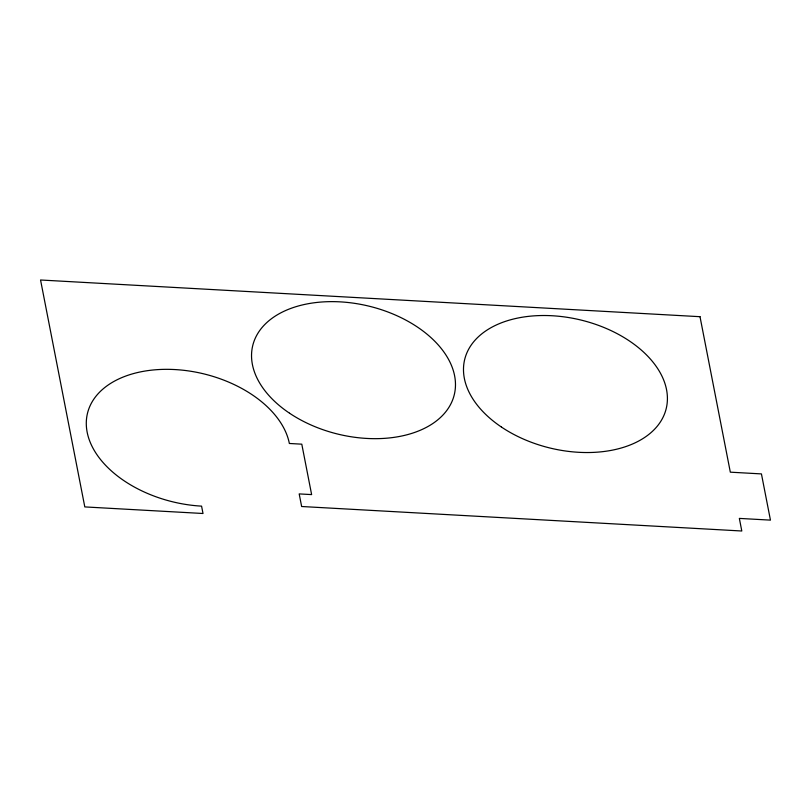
<?xml version="1.0" encoding="UTF-8"?>
<svg xmlns="http://www.w3.org/2000/svg" width="811" height="811" viewBox="0 0 811 811"><rect width="100%" height="100%" fill="white"/><g stroke="black" fill="none" stroke-linecap="round" stroke-linejoin="round"><path stroke-width="1.22" d="M700.005 316.695L40.55 279.998L84.8 506.916L203.014 513.495L201.574 506.135A103.717 65.833 13.7 0 1 87.162 432.222A103.717 65.833 13.7 0 1 174.943 369.563A103.717 65.833 13.7 0 1 289.355 443.475L301.793 444.175L311.627 494.598L299.188 493.909L301.641 506.51L741.801 531.002L739.348 518.401L770.45 520.125L761.438 473.908L730.326 472.174L700.005 316.695M289.537 413.204A103.717 65.833 13.7 0 0 454.261 394.785A103.717 65.833 13.7 0 0 316.736 302.462A103.717 65.833 13.7 0 0 289.537 413.204M501.472 427.073A103.717 65.833 13.7 0 0 666.196 408.663A103.717 65.833 13.7 0 0 528.671 316.341A103.717 65.833 13.7 0 0 501.472 427.073"/></g></svg>
